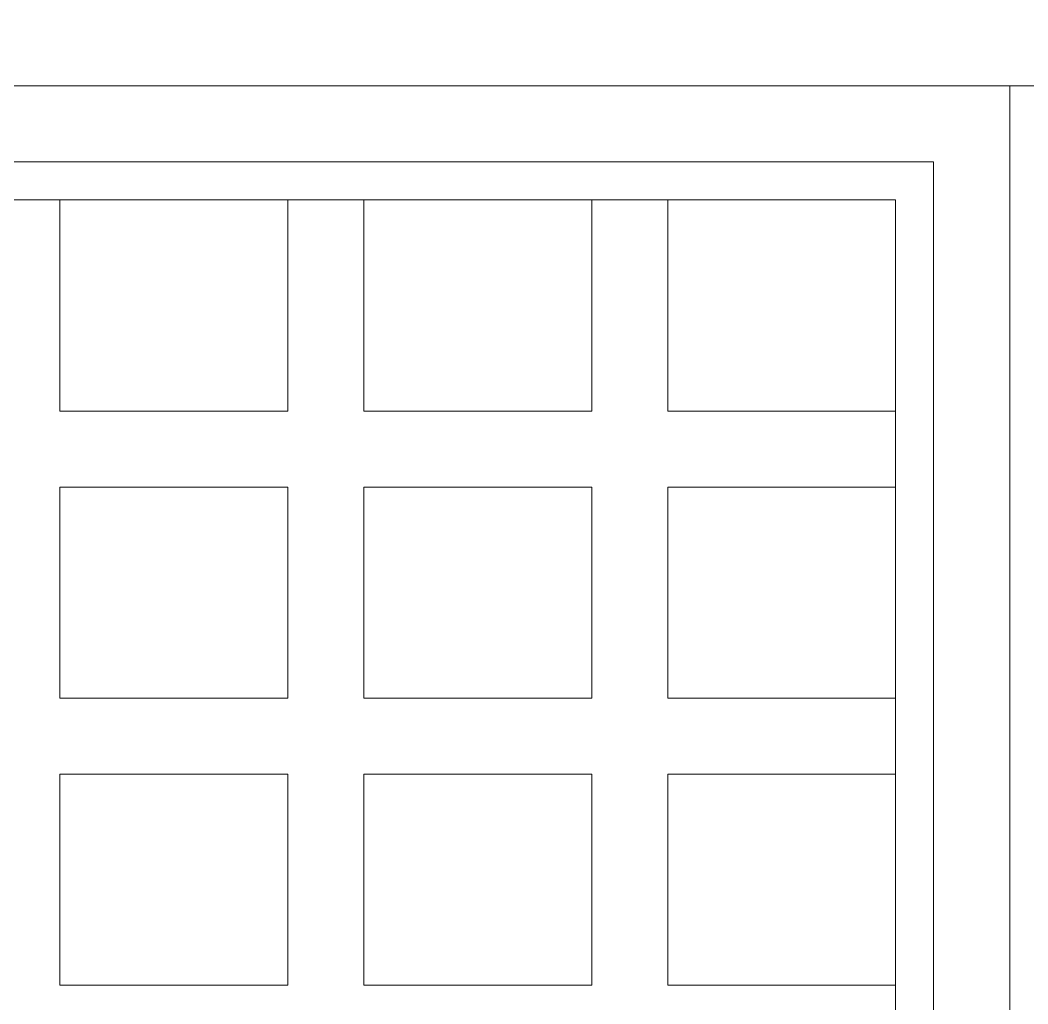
# Model space of a CAD drawing. Header units: millimetres. Extents: x 3554773 to 3850347, y -1853213 to -1653133.
# Drawn here: x 3630667 to 3633348, y -1699163 to -1696545 of the extents above; entities that cross this region are included whole.
import ezdxf

# ---------------------------------------------------------------- set-up
doc = ezdxf.new("R2010")
doc.units = ezdxf.units.MM
doc.header["$MEASUREMENT"] = 0
doc.set_wipeout_variables(frame=1)
doc.linetypes.add('Wipeout_Contour', pattern=[1000, 0, -1000])
doc.layers.add('Structural - Bearing', color=7, linetype='Continuous')
doc.layers.add('Structural - Bearing_Pen_No__3', color=7, linetype='Continuous', lineweight=18, true_color=0xff6600)
doc.layers.add('Structural - Bearing_Pen_No__90', color=7, linetype='Continuous', lineweight=20, true_color=0x00bfbf)

msp = doc.modelspace()

# ---------------------------------------------------------------- wipeouts: each hides what was drawn before it
at = {"color": 254, "linetype": 'Wipeout_Contour', "lineweight": 0, "ltscale": 32554641.88997252}
msp.add_wipeout([(3618066.4, -1696720.4), (3618066.4, -1706321.2), (3634378.4, -1706321.2), (3634378.4, -1696720.4), (3633300, -1696720.4), (3633300, -1704000.2), (3619144.9, -1704000.2), (3619144.9, -1696720.4)], dxfattribs=at).dxf.layer = 'Structural - Bearing'

# ---------------------------------------------------------------- next in the draw order: wipeouts: each hides what was drawn before it
at = {"color": 254, "linetype": 'Wipeout_Contour', "lineweight": 0, "ltscale": 16275190.16328076}
msp.add_wipeout([(3618066.4, -1695008.9), (3618066.4, -1696720.4), (3634378.4, -1696720.4), (3634378.4, -1695008.9)], dxfattribs=at).dxf.layer = 'Structural - Bearing'
at = {"color": 254, "linetype": 'Wipeout_Contour', "lineweight": 0, "ltscale": 16283324.76180043}
msp.add_wipeout([(3633097.7, -1696922.6), (3633097.7, -1703798), (3633300, -1703798), (3633300, -1696922.6)], dxfattribs=at).dxf.layer = 'Structural - Bearing'
at = {"color": 254, "linetype": 'Wipeout_Contour', "lineweight": 0, "ltscale": 16280461.16052472}
msp.add_wipeout([(3631378.9, -1697787.7), (3630772.3, -1697787.7), (3630772.3, -1698349.4), (3631378.9, -1698349.4)], dxfattribs=at).dxf.layer = 'Structural - Bearing'
at = {"color": 254, "linetype": 'Wipeout_Contour', "lineweight": 0, "ltscale": 16281185.60208725}
msp.add_wipeout([(3631581.1, -1697787.7), (3631581.1, -1698349.4), (3632187.8, -1698349.4), (3632187.8, -1697787.7)], dxfattribs=at).dxf.layer = 'Structural - Bearing'
at = {"color": 254, "linetype": 'Wipeout_Contour', "lineweight": 0, "ltscale": 16280781.71521009}
msp.add_wipeout([(3630772.3, -1699113.3), (3631378.9, -1699113.3), (3631378.9, -1698551.6), (3630772.3, -1698551.6)], dxfattribs=at).dxf.layer = 'Structural - Bearing'
at = {"color": 254, "linetype": 'Wipeout_Contour', "lineweight": 0, "ltscale": 16281506.14250962}
msp.add_wipeout([(3632187.8, -1698551.6), (3631581.1, -1698551.6), (3631581.1, -1699113.3), (3632187.8, -1699113.3)], dxfattribs=at).dxf.layer = 'Structural - Bearing'

# ---------------------------------------------------------------- next in the draw order: linework, layer by layer
at = {"layer": 'Structural - Bearing_Pen_No__3', "linetype": 'Continuous'}
for p, q in [((3631378.9, -1697787.7), (3630772.3, -1697787.7)), ((3630772.3, -1698349.4), (3630772.3, -1697787.7)), ((3631378.9, -1697787.7), (3631378.9, -1698349.4)), ((3632187.8, -1697787.7), (3631581.1, -1697787.7)), ((3631581.1, -1698349.4), (3631581.1, -1697787.7)), ((3632187.8, -1697787.7), (3632187.8, -1698349.4)), ((3630772.3, -1698349.4), (3631378.9, -1698349.4)), ((3631581.1, -1698349.4), (3632187.8, -1698349.4)), ((3630772.3, -1699113.3), (3630772.3, -1698551.6)), ((3630772.3, -1698551.6), (3631378.9, -1698551.6)), ((3631378.9, -1698551.6), (3631378.9, -1699113.3)), ((3631581.1, -1699113.3), (3631581.1, -1698551.6)), ((3631581.1, -1698551.6), (3632187.8, -1698551.6)), ((3632187.8, -1698551.6), (3632187.8, -1699113.3)), ((3630772.3, -1699113.3), (3631378.9, -1699113.3)), ((3631581.1, -1699113.3), (3632187.8, -1699113.3))]:
    msp.add_line(p, q, dxfattribs=at)

# ---------------------------------------------------------------- next in the draw order: wipeouts: each hides what was drawn before it
at = {"color": 254, "linetype": 'Wipeout_Contour', "lineweight": 0, "ltscale": 24413409.01902749}
msp.add_wipeout([(3619144.9, -1696720.4), (3619144.9, -1696922.6), (3619347.1, -1696922.6), (3633097.7, -1696922.6), (3633300, -1696922.6), (3633300, -1696720.4)], dxfattribs=at).dxf.layer = 'Structural - Bearing'
at = {"color": 254, "linetype": 'Wipeout_Contour', "lineweight": 0, "ltscale": 16283188.9173961}
msp.add_wipeout([(3632996.6, -1697023.8), (3632996.6, -1703696.9), (3633097.7, -1703696.9), (3633097.7, -1697023.8)], dxfattribs=at).dxf.layer = 'Structural - Bearing'

# ---------------------------------------------------------------- next in the draw order: linework, layer by layer
at = {"layer": 'Structural - Bearing_Pen_No__3', "linetype": 'Continuous'}
for p, q in [((3633300, -1696720.4), (3619144.9, -1696720.4)), ((3633300, -1696922.6), (3633300, -1696720.4)), ((3633300, -1703798), (3633300, -1696922.6))]:
    msp.add_line(p, q, dxfattribs=at)
at = {"layer": 'Structural - Bearing_Pen_No__90', "linetype": 'Continuous'}
msp.add_line((3633300, -1696720.4), (3634378.4, -1696720.4), dxfattribs=at)

# ---------------------------------------------------------------- next in the draw order: wipeouts: each hides what was drawn before it
at = {"color": 254, "linetype": 'Wipeout_Contour', "lineweight": 0, "ltscale": 24413493.85992872}
msp.add_wipeout([(3619347.1, -1696922.6), (3619347.1, -1697023.8), (3619448.2, -1697023.8), (3632996.6, -1697023.8), (3633097.7, -1697023.8), (3633097.7, -1696922.6)], dxfattribs=at).dxf.layer = 'Structural - Bearing'
at = {"color": 254, "linetype": 'Wipeout_Contour', "lineweight": 0, "ltscale": 16281910.05090497}
msp.add_wipeout([(3632390, -1697787.7), (3632390, -1698349.4), (3632996.6, -1698349.4), (3632996.6, -1697787.7)], dxfattribs=at).dxf.layer = 'Structural - Bearing'
at = {"color": 254, "linetype": 'Wipeout_Contour', "lineweight": 0, "ltscale": 16282230.57706546}
msp.add_wipeout([(3632996.6, -1698551.6), (3632390, -1698551.6), (3632390, -1699113.3), (3632996.6, -1699113.3)], dxfattribs=at).dxf.layer = 'Structural - Bearing'

# ---------------------------------------------------------------- next in the draw order: linework, layer by layer
at = {"layer": 'Structural - Bearing_Pen_No__3', "linetype": 'Continuous'}
for p, q in [((3619347.1, -1696922.6), (3633097.7, -1696922.6)), ((3633097.7, -1696922.6), (3633097.7, -1703798)), ((3632390, -1698349.4), (3632390, -1697787.7)), ((3632390, -1697787.7), (3632996.6, -1697787.7)), ((3632996.6, -1698349.4), (3632996.6, -1697787.7)), ((3632390, -1698349.4), (3632996.6, -1698349.4)), ((3632996.6, -1698551.6), (3632996.6, -1698349.4)), ((3632390, -1699113.3), (3632390, -1698551.6)), ((3632390, -1698551.6), (3632996.6, -1698551.6)), ((3632996.6, -1699113.3), (3632996.6, -1698551.6)), ((3632390, -1699113.3), (3632996.6, -1699113.3)), ((3632996.6, -1699315.5), (3632996.6, -1699113.3))]:
    msp.add_line(p, q, dxfattribs=at)

# ---------------------------------------------------------------- next in the draw order: wipeouts: each hides what was drawn before it
at = {"color": 254, "linetype": 'Wipeout_Contour', "lineweight": 0, "ltscale": 16280140.63450802}
msp.add_wipeout([(3630772.3, -1697023.8), (3630772.3, -1697585.5), (3631378.9, -1697585.5), (3631378.9, -1697023.8)], dxfattribs=at).dxf.layer = 'Structural - Bearing'
at = {"color": 254, "linetype": 'Wipeout_Contour', "lineweight": 0, "ltscale": 16280865.09033283}
msp.add_wipeout([(3631581.1, -1697023.8), (3631581.1, -1697585.5), (3632187.8, -1697585.5), (3632187.8, -1697023.8)], dxfattribs=at).dxf.layer = 'Structural - Bearing'
at = {"color": 254, "linetype": 'Wipeout_Contour', "lineweight": 0, "ltscale": 16281589.55341171}
msp.add_wipeout([(3632390, -1697023.8), (3632390, -1697585.5), (3632996.6, -1697585.5), (3632996.6, -1697023.8)], dxfattribs=at).dxf.layer = 'Structural - Bearing'

# ---------------------------------------------------------------- next in the draw order: linework, layer by layer
at = {"layer": 'Structural - Bearing_Pen_No__3', "linetype": 'Continuous'}
for p, q in [((3630772.3, -1697023.8), (3630570.1, -1697023.8)), ((3630772.3, -1697585.5), (3630772.3, -1697023.8)), ((3632996.6, -1697023.8), (3630772.3, -1697023.8)), ((3631581.1, -1697023.8), (3631378.9, -1697023.8)), ((3631378.9, -1697023.8), (3631378.9, -1697585.5)), ((3631581.1, -1697585.5), (3631581.1, -1697023.8)), ((3632390, -1697023.8), (3632187.8, -1697023.8)), ((3632187.8, -1697023.8), (3632187.8, -1697585.5)), ((3632390, -1697585.5), (3632390, -1697023.8)), ((3632996.6, -1697585.5), (3632996.6, -1697023.8)), ((3630772.3, -1697585.5), (3631378.9, -1697585.5)), ((3631581.1, -1697585.5), (3632187.8, -1697585.5)), ((3632390, -1697585.5), (3632996.6, -1697585.5)), ((3632996.6, -1697787.7), (3632996.6, -1697585.5))]:
    msp.add_line(p, q, dxfattribs=at)

doc.saveas('drawing.dxf')
